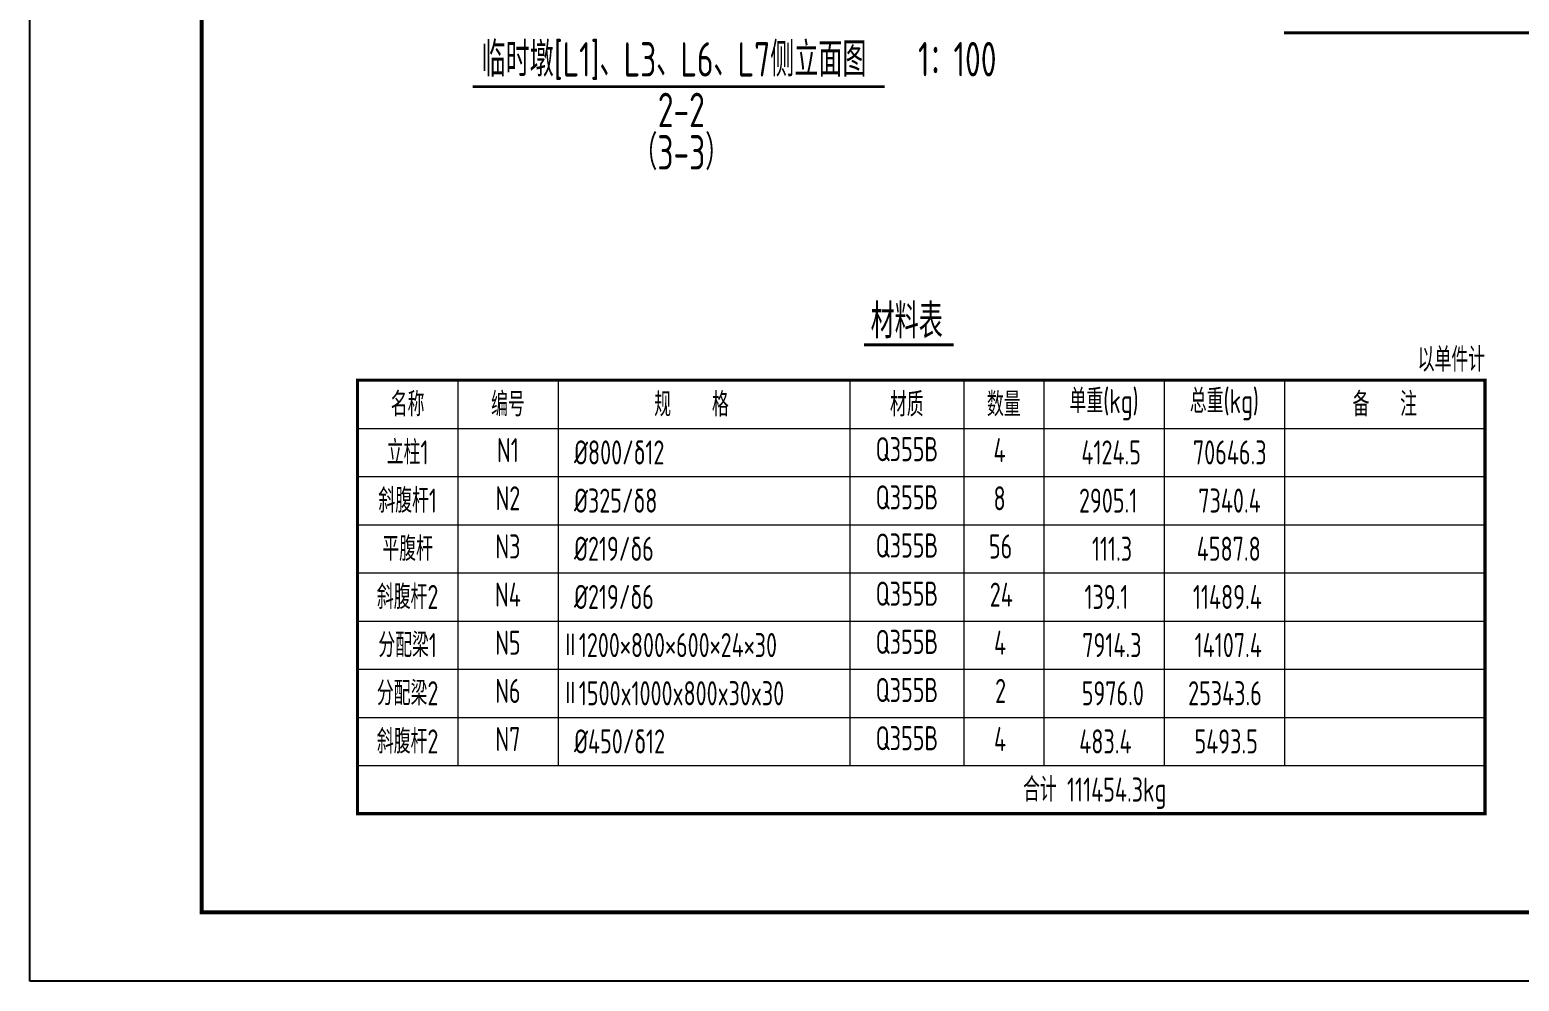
# Model space of a CAD drawing. Extents: x -2876908 to 633791, y -1383861 to 872234.
# Drawn here: x -1279560 to -1171247, y -631023 to -561891 of the extents above; entities that cross this region are included whole.
import ezdxf
from ezdxf.enums import TextEntityAlignment as Align

# ---------------------------------------------------------------- set-up
doc = ezdxf.new("R2010")
doc.units = 0
doc.header["$LTSCALE"] = 5
doc.header["$MEASUREMENT"] = 0
doc.layers.get('0').update_dxf_attribs({"linetype": 'CONTINUOUS', "lineweight": 25})
for name, color, linetype, lineweight in [('1粗实线', 1, 'CONTINUOUS', 30), ('2细实线', 5, 'CONTINUOUS', 18), ('6文本', 7, 'CONTINUOUS', 15), ('HFZT', 5, 'CONTINUOUS', 15)]:
    doc.layers.add(name, color=color, linetype=linetype, lineweight=lineweight)
doc.layers.add('M_Dim', color=3, linetype='CONTINUOUS')
doc.styles.add('TSSD_Dimension', font='tssdeng.shx', dxfattribs={"width": 0.7, "bigfont": 'hztxt.shx'})
doc.styles.add('TSSD_NORM', font='tssdeng.shx', dxfattribs={"width": 0.7, "bigfont": 'hztxt.shx'})

# ---------------------------------------------------------------- blocks, each defined once
blk = doc.blocks.new('施工设计图框')
at = {"color": 7, "linetype": 'Continuous'}
blk.add_lwpolyline([(-395.5, -13.5), (-395.5, 283.5), (24.5, 283.5), (24.5, -13.5), (-395.5, -13.5)], dxfattribs=at)
at = {"layer": '1粗实线', "color": 7, "linetype": 'Continuous', "const_width": 0.6}
blk.add_lwpolyline([(-370.5, -3.5), (-370.5, 273.5), (14.5, 273.5), (14.5, -3.5), (-370.5, -3.5)], dxfattribs=at)
at = {"layer": 'HFZT', "color": 2, "style": 'TSSD_NORM', "width": 0.7}
for tag, height, p in [('比例尺', 2.5, (7.25, 17.5)), ('图号', 2.5, (-20.49, 3.5)), ('日期', 2.5, (7.25, 3.5)), ('图名', 4, (-76.24, 0.75))]:
    blk.add_attdef(tag, text='', height=height, dxfattribs=at).set_placement(p, align=Align.MIDDLE)

msp = doc.modelspace()

# ---------------------------------------------------------------- linework, layer by layer
at = {"const_width": 208.333}
msp.add_lwpolyline([(-1218887.781, -584788.533), (-1212382.385, -584788.533)], dxfattribs=at)
at = {"layer": '1粗实线', "const_width": 233.333, "flags": 128}
msp.add_lwpolyline([(-1255728.427, -587351.734), (-1255728.427, -618851.734), (-1173729.756, -618851.734), (-1173729.756, -587351.734)], close=True, dxfattribs=at)
at = {"layer": '2细实线'}
for p, q in [((-1248436.761, -587351.734), (-1248436.761, -615351.734)), ((-1241145.094, -587351.734), (-1241145.094, -615351.734)), ((-1219920.028, -587351.734), (-1219920.028, -615351.734)), ((-1211646.422, -587351.734), (-1211646.422, -615351.734)), ((-1205813.089, -587351.734), (-1205813.089, -615351.734)), ((-1197063.089, -587351.734), (-1197063.089, -615351.734)), ((-1188313.089, -587351.734), (-1188313.089, -615351.734)), ((-1255728.427, -590851.734), (-1173729.756, -590851.734)), ((-1241145.094, -590851.734), (-1173729.756, -590851.734)), ((-1255728.427, -594351.734), (-1173729.756, -594351.734)), ((-1255728.427, -597851.734), (-1173729.756, -597851.734)), ((-1255728.427, -601351.734), (-1173729.756, -601351.734)), ((-1255728.427, -604851.734), (-1173729.756, -604851.734)), ((-1255728.427, -608351.734), (-1173729.756, -608351.734)), ((-1255728.427, -611851.734), (-1173729.756, -611851.734)), ((-1255728.427, -615351.734), (-1173729.756, -615351.734))]:
    msp.add_line(p, q, dxfattribs=at)
at = {"layer": 'M_Dim'}
for points in [[(-1188359.132, -562113.346, 200, 200, 0), (-1157927.127, -562113.346, 200, 200, 0)], [(-1247360.341, -566027.658, 200, 200, 0), (-1217395.778, -566027.658, 200, 200, 0)]]:
    msp.add_lwpolyline(points, format="xyseb", dxfattribs=at)

# ---------------------------------------------------------------- block references
at = {"xscale": 500, "yscale": 500, "zscale": 500}
msp.add_blockref('施工设计图框', (-1081807.531, -624273.382), dxfattribs=at)

# ---------------------------------------------------------------- texts
at = {"layer": '6文本', "style": 'TSSD_NORM', "width": 0.7}
for s, p in [('临时墩[L1]、L3、L6、L7侧立面图 ', (-1232180.063, -564024.452)), ('1：100', (-1212112.42, -564024.452)), ('2-2', (-1232180.063, -567713.734)), ('（3-3）', (-1232180.063, -570665.015)), ('材料表', (-1215787.937, -582928.252))]:
    msp.add_text(s, height=2500, dxfattribs=at).set_placement(p, align=Align.MIDDLE)
for s, p in [('以单件计', (-1173729.756, -585851.734)), ('4', (-1208598.101, -592433.465)), ('4124.5', (-1198752.981, -592601.734)), ('70646.3', (-1189616.436, -592601.734)), ('8', (-1208593.546, -595933.465)), ('2905.1', (-1199019.949, -596101.734)), ('7340.4', (-1190041.396, -596101.734)), ('56', (-1208110.816, -599433.465)), ('111.3', (-1199396.422, -599601.734)), ('4587.8', (-1190041.396, -599601.734)), ('24', (-1208073.664, -602933.465)), ('139.1', (-1199663.78, -603101.734)), ('11489.4', (-1189962.993, -603101.734)), ('4', (-1208561.429, -606433.465)), ('7914.3', (-1198712.993, -606601.734)), ('14107.4', (-1189962.993, -606601.734)), ('2', (-1208561.429, -609933.465)), ('5976.0', (-1198541.409, -610101.734)), ('25343.6', (-1189962.993, -610101.734)), ('4', (-1208561.429, -613433.465)), ('483.4', (-1199436.927, -613601.734)), ('5493.5', (-1190252.055, -613601.734))]:
    msp.add_text(s, height=1750, dxfattribs=at).set_placement(p, align=Align.MIDDLE_RIGHT)
for s, p in [('名称', (-1252082.594, -589101.734)), ('编号', (-1244790.927, -589101.734)), ('规    格', (-1231438.552, -589115.514)), ('材质', (-1215783.225, -589115.514)), ('数量', (-1208729.756, -589101.734)), ('单重(kg)', (-1201438.089, -588866.157)), ('总重(kg)', (-1192688.089, -588866.157)), ('备   注', (-1181021.422, -589101.734)), ('立柱1', (-1252082.594, -592601.734)), ('N1', (-1244790.927, -592433.465)), ('斜腹杆1', (-1252082.594, -596101.734)), ('N2', (-1244790.927, -595933.465)), ('平腹杆', (-1252082.594, -599601.734)), ('N3', (-1244790.927, -599433.465)), ('斜腹杆2', (-1252082.594, -603101.734)), ('N4', (-1244790.927, -602933.465)), ('分配梁1', (-1252082.594, -606601.734)), ('N5', (-1244790.927, -606433.465)), ('分配梁2', (-1252082.594, -610101.734)), ('N6', (-1244790.927, -609933.465)), ('斜腹杆2', (-1252082.594, -613601.734)), ('N7', (-1244790.927, -613433.465)), ('合计 111454.3kg', (-1202112.705, -617101.734))]:
    msp.add_text(s, height=1750, dxfattribs=at).set_placement(p, align=Align.MIDDLE_CENTER)
at = {"layer": '6文本', "width": 0.7}
for s, style, p in [('%%C800/δ12', 'TSSD_NORM', (-1239978.427, -592601.734)), ('Q355B', 'TSSD_NORM', (-1218044.764, -592366.157)), ('%%C325/δ8', 'TSSD_NORM', (-1239978.427, -596101.734)), ('Q355B', 'TSSD_NORM', (-1218044.764, -595866.157)), ('%%C219/δ6', 'TSSD_Dimension', (-1239978.427, -599601.734)), ('Q355B', 'TSSD_NORM', (-1218044.764, -599366.157)), ('Q355B', 'TSSD_NORM', (-1218044.764, -602866.157)), ('%%C219/δ6', 'TSSD_Dimension', (-1239978.427, -603101.734)), ('Ⅱ1200×800×600×24×30', 'TSSD_NORM', (-1240857.098, -606601.734)), ('Q355B', 'TSSD_NORM', (-1218044.764, -606366.157)), ('Ⅱ1500x1000x800x30x30', 'TSSD_NORM', (-1240857.098, -610101.734)), ('Q355B', 'TSSD_NORM', (-1218044.764, -609866.157)), ('%%C450/δ12', 'TSSD_Dimension', (-1239978.427, -613601.734)), ('Q355B', 'TSSD_NORM', (-1218044.764, -613366.157))]:
    msp.add_text(s, height=1750, dxfattribs=dict(at, style=style)).set_placement(p, align=Align.MIDDLE_LEFT)

doc.saveas('drawing.dxf')
